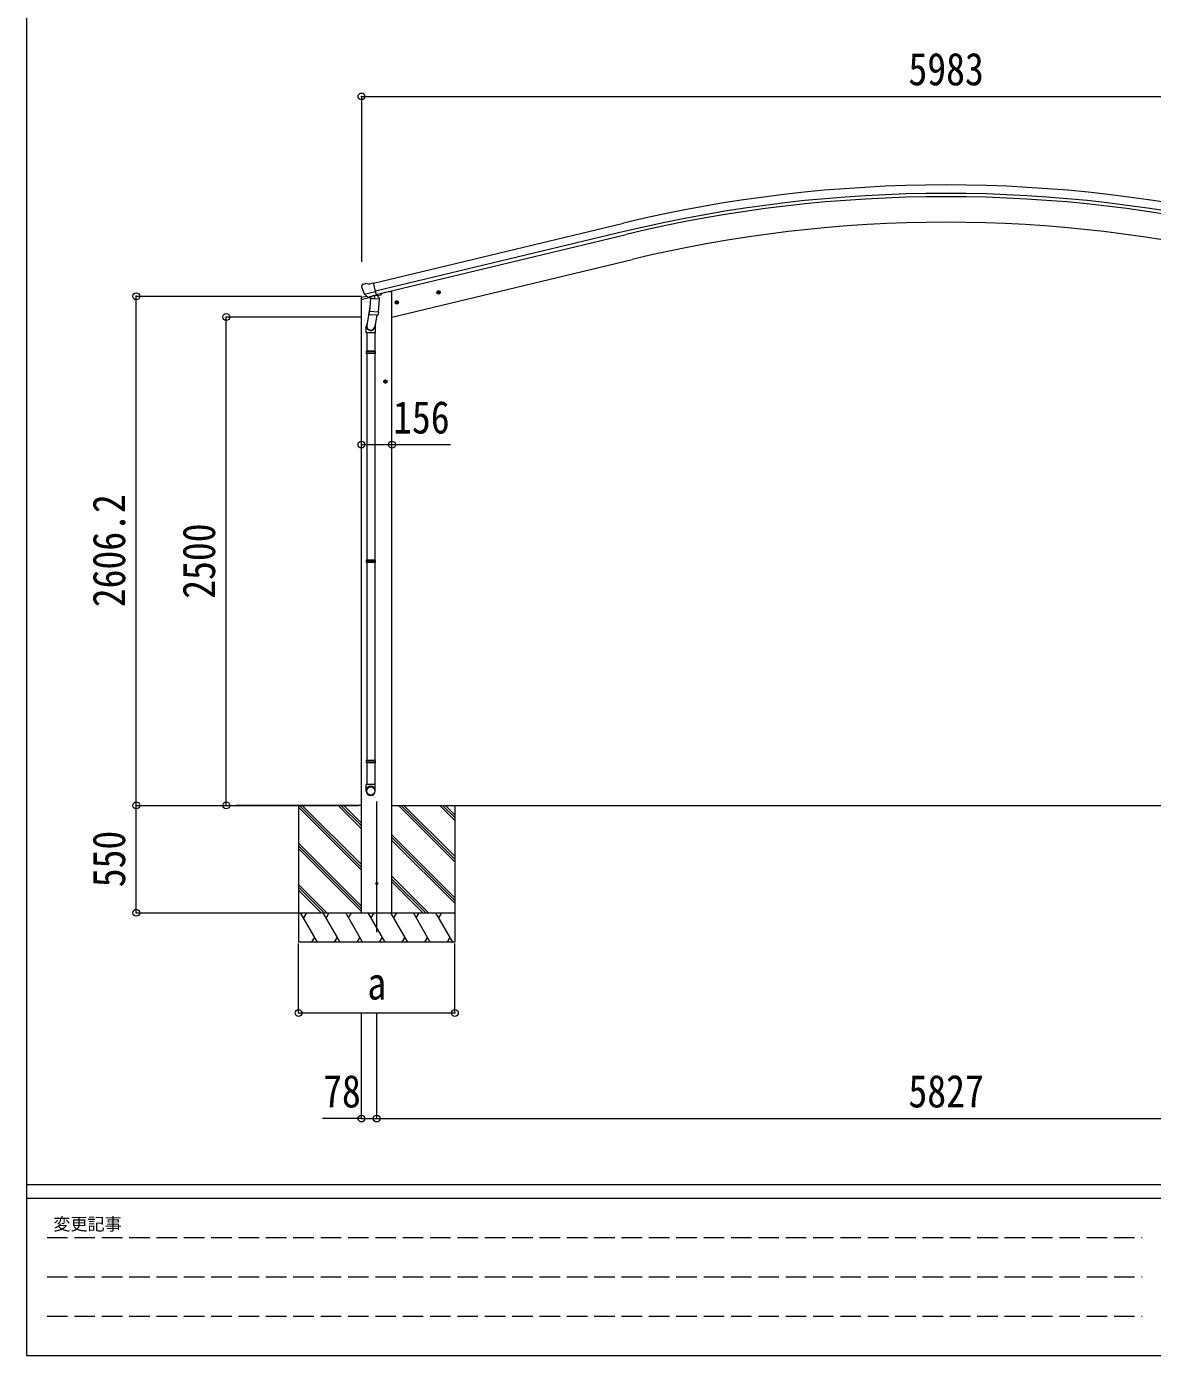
# Model space of a CAD drawing. Units: millimetres at full size, sheet at 1:35. Extents: x -9783 to 9892, y -6828 to 6752.
# Drawn here: x -9783 to -4022, y -6828 to -25 of the extents above; entities that cross this region are included whole.
import ezdxf
from ezdxf.enums import TextEntityAlignment as Align

# ---------------------------------------------------------------- set-up
doc = ezdxf.new("R2010")
doc.units = ezdxf.units.MM
doc.header["$LTSCALE"] = 35
doc.header["$PDMODE"] = 32
doc.header["$PDSIZE"] = 35
doc.linetypes.add('DASHED3', pattern=[4, 3, -1])
for name, color, linetype, lineweight in [('0-0_0', 7, 'Continuous', 9), ('0-1_本体', 4, 'Continuous', 9), ('0-2_部品', 7, 'Continuous', 9), ('0-8_PARTS2', 2, 'Continuous', 9), ('0-A_寸法', 6, 'Continuous', 9), ('F-0_240', 7, 'Continuous', 9)]:
    doc.layers.add(name, color=color, linetype=linetype, lineweight=lineweight)
doc.styles.add('ＭＳ ゴシック', font='')
doc.styles.get('ＭＳ ゴシック').set_extended_font_data('MS Gothic')

msp = doc.modelspace()

# ---------------------------------------------------------------- linework, layer by layer
at = {"layer": '0-0_0'}
for p, q in [((-8069.25, -4011.94), (-8710.75, -4011.95)), ((-8391.25, -4011.93), (-8391.25, -4711.93)), ((-8069.25, -4329.3), (-8386.61, -4011.94)), ((-8069.25, -4315.16), (-8372.47, -4011.94)), ((-8069.25, -4131.31), (-8188.63, -4011.93)), ((-8069.25, -4117.17), (-8174.48, -4011.93)), ((-8069.25, -4103.03), (-8160.34, -4011.93)), ((-7913.2, -4011.94), (-2242.31, -4011.94)), ((-7591.25, -4300.94), (-7880.26, -4011.93)), ((-7591.25, -4286.8), (-7866.12, -4011.93)), ((-7591.25, -4272.66), (-7851.98, -4011.93)), ((-7591.25, -4088.81), (-7668.13, -4011.93)), ((-7591.25, -4074.67), (-7653.98, -4011.93)), ((-7591.25, -4060.53), (-7639.84, -4011.93)), ((-7591.25, -4011.93), (-7591.25, -4711.93)), ((-8069.25, -4343.44), (-8391.25, -4021.44)), ((-8069.25, -4527.29), (-8391.25, -4205.29)), ((-7591.25, -4484.79), (-7913.25, -4162.79)), ((-7591.25, -4498.93), (-7913.25, -4176.93)), ((-7591.25, -4513.07), (-7913.25, -4191.07)), ((-8069.25, -4541.43), (-8391.25, -4219.43)), ((-8069.25, -4555.57), (-8391.25, -4233.57)), ((-8246.74, -4561.93), (-8391.25, -4417.42)), ((-7726.24, -4561.93), (-7913.25, -4374.92)), ((-7740.38, -4561.93), (-7913.25, -4389.06)), ((-7754.52, -4561.93), (-7913.25, -4403.21)), ((-8260.88, -4561.93), (-8391.25, -4431.56)), ((-8275.02, -4561.93), (-8391.25, -4445.71)), ((-8391.25, -4561.93), (-7591.25, -4561.93)), ((-8294.35, -4711.93), (-8380.96, -4561.93)), ((-8350.96, -4561.93), (-8365.96, -4587.91)), ((-8178.88, -4711.93), (-8265.49, -4561.93)), ((-8235.49, -4561.93), (-8250.49, -4587.91)), ((-8063.41, -4711.93), (-8150.02, -4561.93)), ((-8135.02, -4587.91), (-8120.02, -4561.93)), ((-8069, -4561.94), (-7913.5, -4561.94)), ((-7947.94, -4711.93), (-8034.55, -4561.93)), ((-8019.55, -4587.91), (-8004.54, -4561.93)), ((-7832.47, -4711.93), (-7919.08, -4561.93)), ((-7904.08, -4587.91), (-7889.07, -4561.93)), ((-7717, -4711.93), (-7803.61, -4561.93)), ((-7788.61, -4587.91), (-7773.6, -4561.93)), ((-7601.53, -4711.93), (-7688.14, -4561.93)), ((-7673.14, -4587.91), (-7658.14, -4561.93)), ((-8309.35, -4685.95), (-8324.35, -4711.93)), ((-8193.88, -4685.95), (-8208.88, -4711.93)), ((-8078.41, -4685.95), (-8093.41, -4711.93)), ((-7962.94, -4685.95), (-7977.94, -4711.93)), ((-7847.47, -4685.95), (-7862.47, -4711.93)), ((-7732, -4685.95), (-7747, -4711.93)), ((-7616.53, -4685.95), (-7631.53, -4711.93)), ((-7591.25, -4711.93), (-8391.25, -4711.93))]:
    msp.add_line(p, q, dxfattribs=at)
at = {"layer": '0-1_本体'}
for p, q in [((-8008.06, -1338.2), (-6728.91, -1031.12)), ((-6718.83, -1073.1), (-7997.98, -1380.18)), ((-7994.05, -1396.55), (-6714.9, -1089.46)), ((-7913.5, -1511.93), (-6684.32, -1216.84)), ((-8069.25, -4561.93), (-8069.25, -1421.76)), ((-8040.68, -1405.42), (-8040.68, -1405.92)), ((-7933.25, -1382.55), (-7966.75, -1390.59)), ((-7913.25, -1382.55), (-7933.25, -1382.55)), ((-7913.25, -4561.93), (-7913.25, -1382.55))]:
    msp.add_line(p, q, dxfattribs=at)
for radius in [7073, 7029.83, 7013, 6882]:
    msp.add_arc((-5077.75, -7908.69), radius, 76.5, 103.5, dxfattribs=at)
at = {"layer": '0-2_部品'}
for p, q in [((-8068.99, -1354.13), (-8068.71, -1355.28)), ((-8064.77, -1345.55), (-8068.63, -1351.85)), ((-8061.67, -1343.3), (-8048.49, -1340.14)), ((-8033.93, -1342.81), (-8047.19, -1340.12)), ((-8033.93, -1342.81), (-8008, -1336.59)), ((-8071.11, -1422.27), (-8028.3, -1411.99)), ((-8071.11, -1415.38), (-8071.11, -1422.27)), ((-8042.6, -1406.17), (-8068.81, -1412.46)), ((-8054.93, -1394.43), (-7997.43, -1380.63)), ((-8038.08, -1409.34), (-8054.46, -1394.85)), ((-8035.37, -1409.91), (-8027.85, -1408.11)), ((-8034.54, -1409.81), (-8033.01, -1409.44)), ((-8033.01, -1409.44), (-7996.3, -1400.63)), ((-8031.17, -1409.67), (-8031.22, -1410.41)), ((-8030.47, -1411.45), (-8004.65, -1417.88)), ((-8023.55, -1416.79), (-8028.22, -1483.63)), ((-7977.86, -1419.99), (-8023.55, -1416.79)), ((-8021.77, -1413.62), (-8022, -1416.9)), ((-8002.25, -1402.45), (-8003.28, -1417.06)), ((-7996.3, -1400.63), (-7994.77, -1400.26)), ((-7993.22, -1398.16), (-7992.28, -1398.22)), ((-7992.28, -1398.22), (-7978.96, -1413.54)), ((-7988.59, -1402.46), (-7970.39, -1398.09)), ((-7982.53, -1486.83), (-7977.86, -1419.99)), ((-7978.96, -1413.54), (-7979.41, -1419.88)), ((-7966.55, -1390.07), (-7966.55, -1393.22)), ((-7886.18, -1446.88), (-7890.84, -1427.43)), ((-7664.87, -1383.46), (-7684.31, -1388.13)), ((-7681.89, -1387.55), (-7679.76, -1380.35)), ((-7676.72, -1392.99), (-7681.89, -1387.55)), ((-7679.76, -1380.35), (-7672.46, -1378.6)), ((-7672.25, -1395.52), (-7676.92, -1376.07)), ((-7672.46, -1378.6), (-7667.29, -1384.04)), ((-8026.49, -1458.87), (-8042.4, -1555.04)), ((-8029.08, -1496.1), (-8028.21, -1483.63)), ((-7982.53, -1486.83), (-8028.22, -1483.63)), ((-7982.55, -1486.83), (-7983.43, -1499.52)), ((-7878.79, -1434.82), (-7898.23, -1439.49)), ((-7895.81, -1438.9), (-7893.68, -1431.71)), ((-7890.64, -1444.35), (-7895.81, -1438.9)), ((-7893.68, -1431.71), (-7886.38, -1429.96)), ((-7886.38, -1429.96), (-7881.21, -1435.4)), ((-8044.55, -1592.2), (-8044.55, -1557.84)), ((-8028.69, -1497.46), (-8028.69, -1497.46)), ((-8027.24, -1498.24), (-7985.54, -1501.15)), ((-7990.97, -1500.77), (-8001.7, -1564.36)), ((-7998.55, -1557.54), (-7998.55, -1592.2)), ((-7998.55, -1592.2), (-8044.55, -1592.2)), ((-8042.55, -1592.2), (-8042.55, -1686.2)), ((-8000.55, -1592.2), (-8000.55, -1686.2)), ((-8044.55, -1688.2), (-8043.55, -1686.2)), ((-7998.55, -1688.2), (-8044.55, -1688.2)), ((-7998.55, -1696.2), (-8044.55, -1696.2)), ((-7999.55, -1686.2), (-8043.55, -1686.2)), ((-7999.55, -1698.2), (-8043.55, -1698.2)), ((-8042.55, -1698.2), (-8042.55, -2755.95)), ((-8000.55, -1698.2), (-8000.55, -2755.95)), ((-7998.55, -1688.2), (-7999.55, -1686.2)), ((-7998.55, -1696.2), (-7999.55, -1698.2)), ((-7998.55, -1688.2), (-7998.55, -1696.2)), ((-7954.55, -1842.07), (-7950.8, -1835.57)), ((-7950.8, -1835.57), (-7943.29, -1835.57)), ((-7947.05, -1852.07), (-7947.05, -1832.07)), ((-7943.29, -1835.57), (-7939.54, -1842.07)), ((-7937.05, -1842.07), (-7957.05, -1842.07)), ((-7950.8, -1848.57), (-7954.55, -1842.07)), ((-8044.55, -2757.95), (-8043.55, -2755.95)), ((-7998.55, -2757.95), (-8044.55, -2757.95)), ((-7998.55, -2765.95), (-8044.55, -2765.95)), ((-7999.55, -2755.95), (-8043.55, -2755.95)), ((-7999.55, -2767.95), (-8043.55, -2767.95)), ((-8042.55, -2767.95), (-8042.55, -3782.57)), ((-8000.55, -2767.95), (-8000.55, -3782.57)), ((-7998.55, -2757.95), (-7999.55, -2755.95)), ((-7998.55, -2765.95), (-7999.55, -2767.95)), ((-7998.55, -2757.95), (-7998.55, -2765.95)), ((-8044.55, -3784.57), (-8043.55, -3782.57)), ((-7998.55, -3784.57), (-8044.55, -3784.57)), ((-7998.55, -3792.57), (-8044.55, -3792.57)), ((-7999.55, -3782.57), (-8043.55, -3782.57)), ((-7999.55, -3794.57), (-8043.55, -3794.57)), ((-8042.55, -3794.57), (-8042.55, -3904.57)), ((-8000.55, -3794.57), (-8000.55, -3904.57)), ((-7998.55, -3784.57), (-7999.55, -3782.57)), ((-7998.55, -3792.57), (-7999.55, -3794.57)), ((-7998.55, -3784.57), (-7998.55, -3792.57)), ((-8044.55, -3938.71), (-8044.55, -3904.57)), ((-7998.55, -3904.57), (-8044.55, -3904.57)), ((-7998.55, -3938.71), (-7998.55, -3904.57))]:
    msp.add_line(p, q, dxfattribs=at)
for points in [[(-8002.57, -1402.04), (-7992.85, -1399.7), (-8008, -1336.59)], [(-8055.21, -1393.86), (-8054.62, -1394.7), (-8054.46, -1394.85)], [(-8002.57, -1402.04), (-8002.81, -1402.19), (-8027.58, -1408.14), (-8027.85, -1408.11)], [(-7667.29, -1384.04), (-7669.42, -1391.24), (-7676.72, -1392.99)], [(-7881.21, -1435.4), (-7883.34, -1442.6), (-7890.64, -1444.35)], [(-8044.55, -1688.2), (-8044.55, -1696.2), (-8043.55, -1698.2)], [(-7939.54, -1842.07), (-7943.29, -1848.57), (-7950.8, -1848.57)], [(-8044.55, -2757.95), (-8044.55, -2765.95), (-8043.55, -2767.95)], [(-8044.55, -3784.57), (-8044.55, -3792.57), (-8043.55, -3794.57)]]:
    msp.add_lwpolyline(points, dxfattribs=at)
for centre, radius in [((-7888.51, -1437.15), 8.5), ((-7674.59, -1385.79), 8.5), ((-7674.59, -1385.79), 7.7), ((-7674.59, -1385.79), 6.5), ((-7888.51, -1437.15), 7.7), ((-7888.51, -1437.15), 6.5), ((-7947.05, -1842.07), 8.5), ((-7947.05, -1842.07), 7.7), ((-7947.05, -1842.07), 6.5)]:
    msp.add_circle(centre, radius, dxfattribs=at)
at = {"layer": '0-2_部品', "color": 4}
msp.add_circle((-7991.25, -4411.95), 4.5, dxfattribs=at)
at = {"layer": '0-2_部品'}
for centre, radius, start, end in [((-7871.91, -1308.03), 202.4, 193.5, 205.09125), ((-8060.51, -1348.17), 5, 103.5, 148.5), ((-8047.79, -1343.06), 3, 78.5, 103.5), ((-8068.11, -1415.38), 3, 103.5, 180), ((-8034.65, -1409.32), 0.5, 248.23754, 283.5), ((-8031.67, -1409.63), 0.5, 356, 103.5), ((-8030.22, -1410.48), 1, 176, 256), ((-8004.3, -1416.91), 1.03, 250.03897, 351.96569), ((-8001.66, -1402.53), 0.604, 100.59842, 172.20595), ((-7994.89, -1399.77), 0.5, 283.5, 318.76246), ((-7971.55, -1393.22), 5, 283.5, 0), ((-8027.14, -1496.27), 1.95, 175.04017, 217.47766), ((-8014.55, -1557.84), 30, 177.45142, 180), ((-8027.1, -1496.24), 2, 217.40962, 266), ((-7985.4, -1499.16), 2, 266, 349.46843)]:
    msp.add_arc(centre, radius, start, end, dxfattribs=at)
for centre, major_axis, ratio, start_param, end_param in [((-8066.07, -1353.42), (-1.57, -2.57), 0.99628, 4.712389, 5.4996506), ((-8036.1, -1407.09), (-0.73, -2.92), 0.997631, 5.8041905, 6.6006116), ((-8036.04, -1406.86), (2.63, 3.16), 0.650902, 4.0958226, 4.1686332), ((-8036.07, -1406.99), (-0.73, -2.92), 0.997631, 0.3902369, 0.4789948), ((-8021.55, -1557.54), (23, 0), 0.996195, 2.5560258, 6.5663028), ((-8021.55, -1557.54), (21, 0), 0.996195, 2.9349147, 5.9512394), ((-8021.55, -3936.97), (-23, 0), 0.996195, 3.1415927, 6.2831853), ((-8021.55, -3938.71), (-23, 0), 0.996195, 3.1415927, 6.2831853), ((-8021.55, -3938.71), (0, -23.43), 0.981806, 4.712389, 7.8539816)]:
    msp.add_ellipse(centre, major_axis=major_axis, ratio=ratio, start_param=start_param, end_param=end_param, dxfattribs=at)
msp.add_ellipse((-8021.55, -3938.71), major_axis=(21, 0), ratio=0.996195, dxfattribs=at)
at = {"layer": '0-8_PARTS2'}
msp.add_line((-7991.25, -4661.12), (-7991.25, -3992.1), dxfattribs=at)
at = {"layer": '0-8_PARTS2', "color": 6}
for p, q in [((-8069.25, -5615.34), (-7991.25, -5615.34)), ((-7991.25, -5615.34), (-2164.26, -5615.34))]:
    msp.add_line(p, q, dxfattribs=at)
at = {"layer": '0-A_寸法'}
for p, q in [((-8069.25, -382.47), (-8069.25, -1229.59)), ((-8069.25, -382.47), (-2086.26, -382.47)), ((-9221.64, -1405.73), (-8069.25, -1405.73)), ((-9221.64, -4011.95), (-9221.64, -1405.73)), ((-8069.04, -1511.94), (-8761.19, -1511.95)), ((-8761.19, -4011.95), (-8761.19, -1511.95)), ((-8069.25, -2165.32), (-7913.25, -2165.32)), ((-7913.25, -2165.32), (-7613.25, -2165.32)), ((-9221.64, -4011.95), (-8391.25, -4011.95)), ((-9221.64, -4561.93), (-9221.64, -4011.95)), ((-8761.19, -4011.95), (-8084.73, -4011.95)), ((-9221.64, -4561.93), (-8391.25, -4561.93)), ((-8391.25, -5074.97), (-8391.25, -4718.43)), ((-7591.25, -5074.97), (-7591.25, -4718.43)), ((-8391.25, -5074.97), (-7591.25, -5074.97)), ((-8069.25, -5615.34), (-8069.25, -5074.97)), ((-7991.25, -5615.34), (-7991.25, -5074.97)), ((-8069.25, -5615.34), (-8269.25, -5615.34))]:
    msp.add_line(p, q, dxfattribs=at)
for p in [(-8069.25, -382.47), (-9221.64, -1405.73), (-8761.19, -1511.95), (-8069.25, -2165.32), (-7913.25, -2165.32), (-9221.64, -4011.95), (-8761.19, -4011.95), (-9221.64, -4561.93), (-8391.25, -5074.97), (-7591.25, -5074.97), (-8069.25, -5615.34), (-7991.25, -5615.34)]:
    msp.add_point(p, dxfattribs=at)
at = {"layer": 'F-0_240', "color": 5}
for p, q in [((-9783.03, 6751.9), (-9783.03, -6828.1)), ((-9783.03, -5953.1), (9396.97, -5953.1)), ((-9783.03, -6023.1), (6285.75, -6023.1)), ((-9783.03, -6828.1), (9396.97, -6828.1))]:
    msp.add_line(p, q, dxfattribs=at)
at = {"layer": 'F-0_240', "color": 4, "linetype": 'DASHED3'}
for p, q in [((-9678.03, -6224.35), (-4074.25, -6224.35)), ((-9678.03, -6425.6), (-4074.25, -6425.6)), ((-9678.03, -6626.85), (-4074.25, -6626.85))]:
    msp.add_line(p, q, dxfattribs=at)

# ---------------------------------------------------------------- texts
at = {"layer": '0-A_寸法', "color": 7, "style": 'ＭＳ ゴシック', "width": 0.85}
for s, p in [('5983', (-5270.25, -375.47)), ('156', (-7907.62, -2158.32)), ('a', (-8039.37, -5055.97)), ('78', (-8265.5, -5608.34)), ('5827', (-5270.25, -5608.34))]:
    msp.add_text(s, height=166.8, dxfattribs=at).set_placement(p, align=Align.BOTTOM_LEFT)
for s, p in [('2606.2', (-9228.64, -2997.59)), ('2500', (-8768.19, -2954.45)), ('550', (-9228.64, -4431.31))]:
    msp.add_text(s, height=166.8, rotation=90, dxfattribs=at).set_placement(p, align=Align.BOTTOM_LEFT)
at = {"layer": 'F-0_240', "style": 'ＭＳ ゴシック'}
msp.add_text('変更記事', height=64.15, dxfattribs=at).set_placement((-9646.27, -6206.85), align=Align.BOTTOM_LEFT)

doc.saveas('drawing.dxf')
